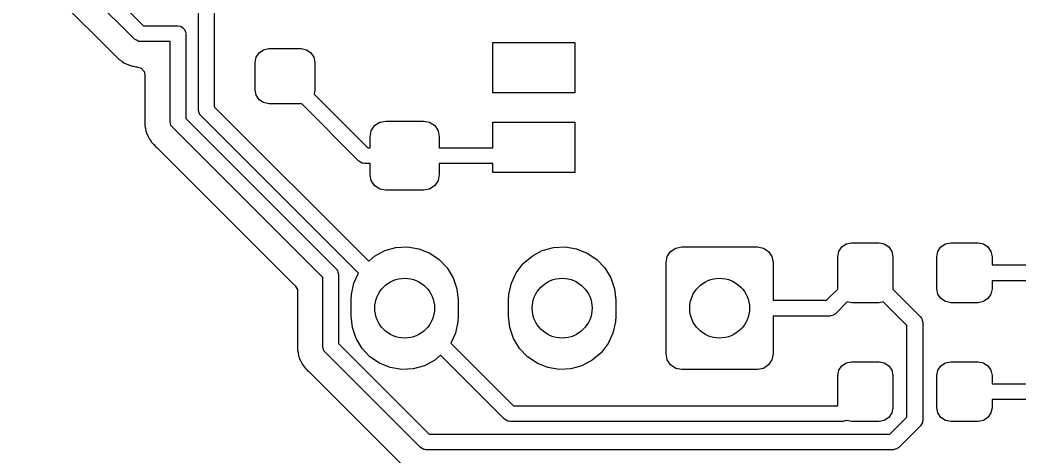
# Model space of a CAD drawing. Extents: x 0.71 to 7.56, y -5.16 to -0.79.
# Drawn here: x 1.515 to 2.14, y -1.519 to -1.246 of the extents above; entities that cross this region are included whole.
import ezdxf

# ---------------------------------------------------------------- set-up
doc = ezdxf.new("R2010")
doc.units = 0
doc.header["$MEASUREMENT"] = 0
doc.layers.add('BLACK', color=7, linetype='CONTINUOUS')

msp = doc.modelspace()

# ---------------------------------------------------------------- linework, layer by layer
at = {"layer": 'BLACK', "linetype": 'CONTINUOUS'}
for p, q in [((1.53346, -1.19032), (1.59265, -1.24951)), ((1.58713, -1.25791), (1.52506, -1.19584)), ((1.51546, -1.20854), (1.57573, -1.26881)), ((1.62697, -1.30217), (1.62697, -1.24163)), ((1.63681, -1.23695), (1.63681, -1.30013)), ((1.59265, -1.24951), (1.61417, -1.24951)), ((1.61417, -1.24951), (1.61556, -1.24971)), ((1.61556, -1.24971), (1.61586, -1.2499)), ((1.61586, -1.2499), (1.61622, -1.24995)), ((1.61622, -1.24995), (1.61701, -1.25064)), ((1.61701, -1.25064), (1.61789, -1.25121)), ((1.61789, -1.25121), (1.61804, -1.25153)), ((1.61804, -1.25153), (1.61831, -1.25177)), ((1.61831, -1.25177), (1.61861, -1.25277)), ((1.61861, -1.25277), (1.61904, -1.25373)), ((1.61904, -1.25373), (1.61899, -1.25408)), ((1.61899, -1.25408), (1.61909, -1.25443)), ((1.61909, -1.25443), (1.61909, -1.30747)), ((1.5882, -1.25849), (1.58713, -1.25791)), ((1.58923, -1.25915), (1.5882, -1.25849)), ((1.58947, -1.25919), (1.58923, -1.25915)), ((1.58957, -1.25924), (1.58947, -1.25919)), ((1.58974, -1.25923), (1.58957, -1.25924)), ((1.59061, -1.25935), (1.58974, -1.25923)), ((1.60925, -1.25935), (1.59061, -1.25935)), ((1.60925, -1.3095), (1.60925, -1.25935)), ((1.81102, -1.29134), (1.81102, -1.25984)), ((1.81102, -1.25984), (1.8622, -1.25984)), ((1.8622, -1.25984), (1.8622, -1.29134)), ((1.66306, -1.2691), (1.66492, -1.2663)), ((1.66492, -1.2663), (1.66772, -1.26444)), ((1.66772, -1.26444), (1.67101, -1.26378)), ((1.67101, -1.26378), (1.69119, -1.26378)), ((1.69119, -1.26378), (1.69449, -1.26444)), ((1.69449, -1.26444), (1.69728, -1.2663)), ((1.69728, -1.2663), (1.69915, -1.2691)), ((1.57573, -1.26881), (1.57743, -1.27063)), ((1.57743, -1.27063), (1.57885, -1.27149)), ((1.57885, -1.27149), (1.57906, -1.27163)), ((1.57906, -1.27163), (1.58038, -1.27263)), ((1.58038, -1.27263), (1.58099, -1.27287)), ((1.58099, -1.27287), (1.58173, -1.27324)), ((1.58173, -1.27324), (1.58229, -1.27358)), ((1.58229, -1.27358), (1.58229, -1.27358)), ((1.58229, -1.27358), (1.58229, -1.27358)), ((1.58229, -1.27358), (1.58389, -1.27403)), ((1.6624, -1.27239), (1.66306, -1.2691)), ((1.6624, -1.28962), (1.6624, -1.27239)), ((1.69915, -1.2691), (1.6998, -1.27239)), ((1.6998, -1.27239), (1.6998, -1.28962)), ((1.58389, -1.27403), (1.58412, -1.27411)), ((1.58412, -1.27411), (1.58567, -1.27472)), ((1.58567, -1.27472), (1.58589, -1.27474)), ((1.58589, -1.27474), (1.58632, -1.27479)), ((1.58632, -1.27479), (1.58714, -1.27494)), ((1.58714, -1.27494), (1.58777, -1.27512)), ((1.58777, -1.27512), (1.5886, -1.27512)), ((1.5886, -1.27512), (1.59124, -1.27589)), ((1.59124, -1.27589), (1.59304, -1.27797)), ((1.59304, -1.27797), (1.59348, -1.28)), ((1.59348, -1.28), (1.59348, -1.30915)), ((1.66306, -1.29291), (1.6624, -1.28962)), ((1.6998, -1.28962), (1.69928, -1.29223)), ((1.69928, -1.29223), (1.73285, -1.32579)), ((1.8622, -1.29134), (1.81102, -1.29134)), ((1.66492, -1.29571), (1.66306, -1.29291)), ((1.66772, -1.29757), (1.66492, -1.29571)), ((1.67101, -1.29823), (1.66772, -1.29757)), ((1.69119, -1.29823), (1.67101, -1.29823)), ((1.69134, -1.2982), (1.69119, -1.29823)), ((1.72733, -1.33419), (1.69134, -1.2982)), ((1.62731, -1.30333), (1.62697, -1.30217)), ((1.62757, -1.30452), (1.62731, -1.30333)), ((1.62772, -1.30472), (1.62757, -1.30452)), ((1.62775, -1.30483), (1.62772, -1.30472)), ((1.62788, -1.30494), (1.62775, -1.30483)), ((1.62841, -1.30565), (1.62788, -1.30494)), ((1.63681, -1.30013), (1.73341, -1.39672)), ((1.59347, -1.30957), (1.5934, -1.31164)), ((1.59348, -1.30915), (1.59347, -1.30957)), ((1.6096, -1.31067), (1.60925, -1.3095)), ((1.60985, -1.31186), (1.6096, -1.31067)), ((1.61909, -1.30747), (1.71313, -1.4015)), ((1.72709, -1.40432), (1.62841, -1.30565)), ((1.73713, -1.31194), (1.74033, -1.3098)), ((1.74033, -1.3098), (1.74409, -1.30906)), ((1.74409, -1.30906), (1.76772, -1.30906)), ((1.76772, -1.30906), (1.77148, -1.3098)), ((1.77148, -1.3098), (1.77468, -1.31194)), ((1.81102, -1.32579), (1.81102, -1.30984)), ((1.81102, -1.30984), (1.8622, -1.30984)), ((1.8622, -1.30984), (1.8622, -1.34134)), ((1.5934, -1.31164), (1.59379, -1.31325)), ((1.59379, -1.31325), (1.59384, -1.3135)), ((1.59384, -1.3135), (1.59406, -1.31514)), ((1.59406, -1.31514), (1.59433, -1.31574)), ((1.59433, -1.31574), (1.59459, -1.31653)), ((1.59459, -1.31653), (1.59475, -1.31716)), ((1.59475, -1.31716), (1.59475, -1.31716)), ((1.59475, -1.31716), (1.59556, -1.31861)), ((1.61, -1.31206), (1.60985, -1.31186)), ((1.61003, -1.31216), (1.61, -1.31206)), ((1.61017, -1.31228), (1.61003, -1.31216)), ((1.61069, -1.31298), (1.61017, -1.31228)), ((1.70472, -1.40701), (1.61069, -1.31298)), ((1.73425, -1.3189), (1.735, -1.31513)), ((1.735, -1.31513), (1.73713, -1.31194)), ((1.77468, -1.31194), (1.77681, -1.31513)), ((1.77681, -1.31513), (1.77756, -1.3189)), ((1.59556, -1.31861), (1.59567, -1.31883)), ((1.59567, -1.31883), (1.59633, -1.32035)), ((1.59633, -1.32035), (1.59674, -1.32086)), ((1.59674, -1.32086), (1.59721, -1.32155)), ((1.59721, -1.32155), (1.59753, -1.32212)), ((1.59753, -1.32212), (1.59871, -1.32329)), ((1.59871, -1.32329), (1.59887, -1.32348)), ((1.59887, -1.32348), (1.59917, -1.32384)), ((1.59917, -1.32384), (1.59992, -1.32477)), ((1.73425, -1.32579), (1.73425, -1.3189)), ((1.77756, -1.3189), (1.77756, -1.32579)), ((1.59992, -1.32477), (1.60045, -1.32514)), ((1.60045, -1.32514), (1.60109, -1.32568)), ((1.60109, -1.32568), (1.64439, -1.36898)), ((1.73285, -1.32579), (1.73425, -1.32579)), ((1.77756, -1.32579), (1.81102, -1.32579)), ((1.7284, -1.33477), (1.72733, -1.33419)), ((1.72942, -1.33543), (1.7284, -1.33477)), ((1.72967, -1.33547), (1.72942, -1.33543)), ((1.72976, -1.33552), (1.72967, -1.33547)), ((1.72994, -1.3355), (1.72976, -1.33552)), ((1.73081, -1.33563), (1.72994, -1.3355)), ((1.73425, -1.33563), (1.73081, -1.33563)), ((1.73425, -1.34252), (1.73425, -1.33563)), ((1.81102, -1.33563), (1.77756, -1.33563)), ((1.77756, -1.33563), (1.77756, -1.34252)), ((1.81102, -1.34134), (1.81102, -1.33563)), ((1.735, -1.34629), (1.73425, -1.34252)), ((1.77756, -1.34252), (1.77681, -1.34629)), ((1.8622, -1.34134), (1.81102, -1.34134)), ((1.73713, -1.34948), (1.735, -1.34629)), ((1.77681, -1.34629), (1.77468, -1.34948)), ((1.74033, -1.35161), (1.73713, -1.34948)), ((1.74409, -1.35236), (1.74033, -1.35161)), ((1.76772, -1.35236), (1.74409, -1.35236)), ((1.77148, -1.35161), (1.76772, -1.35236)), ((1.77468, -1.34948), (1.77148, -1.35161)), ((1.64439, -1.36898), (1.68753, -1.41212)), ((2.0291, -1.38786), (2.03189, -1.38599)), ((2.03189, -1.38599), (2.03519, -1.38533)), ((2.03519, -1.38533), (2.05241, -1.38533)), ((2.05241, -1.38533), (2.05571, -1.38599)), ((2.05571, -1.38599), (2.0585, -1.38786)), ((2.09111, -1.38786), (2.0939, -1.38599)), ((2.0939, -1.38599), (2.09719, -1.38533)), ((2.09719, -1.38533), (2.11442, -1.38533)), ((2.11442, -1.38533), (2.11772, -1.38599)), ((2.11772, -1.38599), (2.12051, -1.38786)), ((1.73713, -1.39356), (1.74352, -1.39017)), ((1.74352, -1.39017), (1.75049, -1.38824)), ((1.75049, -1.38824), (1.75772, -1.38784)), ((1.75772, -1.38784), (1.76486, -1.38902)), ((1.76486, -1.38902), (1.77158, -1.39169)), ((1.77158, -1.39169), (1.77757, -1.39575)), ((1.83555, -1.39356), (1.84194, -1.39017)), ((1.84194, -1.39017), (1.84892, -1.38824)), ((1.84892, -1.38824), (1.85614, -1.38784)), ((1.85614, -1.38784), (1.86328, -1.38902)), ((1.86328, -1.38902), (1.87001, -1.39169)), ((1.87001, -1.39169), (1.876, -1.39575)), ((1.92004, -1.39387), (1.92217, -1.39068)), ((1.92217, -1.39068), (1.92537, -1.38854)), ((1.92537, -1.38854), (1.92913, -1.3878)), ((1.92913, -1.3878), (1.97638, -1.3878)), ((1.97638, -1.3878), (1.98014, -1.38854)), ((1.98014, -1.38854), (1.98334, -1.39068)), ((1.98334, -1.39068), (1.98547, -1.39387)), ((2.02657, -1.39395), (2.02723, -1.39065)), ((2.02723, -1.39065), (2.0291, -1.38786)), ((2.0585, -1.38786), (2.06037, -1.39065)), ((2.06037, -1.39065), (2.06102, -1.39395)), ((2.08858, -1.39395), (2.08924, -1.39065)), ((2.08924, -1.39065), (2.09111, -1.38786)), ((2.12051, -1.38786), (2.12238, -1.39065)), ((2.12238, -1.39065), (2.12303, -1.39395)), ((1.73341, -1.39672), (1.73713, -1.39356)), ((1.77757, -1.39575), (1.78255, -1.40101)), ((1.82566, -1.40401), (1.83004, -1.39825)), ((1.83004, -1.39825), (1.83555, -1.39356)), ((1.876, -1.39575), (1.88097, -1.40101)), ((1.91929, -1.39764), (1.92004, -1.39387)), ((1.91929, -1.45472), (1.91929, -1.39764)), ((1.98547, -1.39387), (1.98622, -1.39764)), ((1.98622, -1.39764), (1.98622, -1.42126)), ((2.02657, -1.41412), (2.02657, -1.39395)), ((2.06102, -1.39395), (2.06102, -1.41412)), ((2.08858, -1.41412), (2.08858, -1.39395)), ((2.12303, -1.39395), (2.12303, -1.39911)), ((1.71313, -1.4015), (1.71365, -1.4022)), ((1.71365, -1.4022), (1.71379, -1.40232)), ((1.71379, -1.40232), (1.71382, -1.40242)), ((1.71382, -1.40242), (1.71396, -1.40262)), ((1.71396, -1.40262), (1.71422, -1.40381)), ((1.71422, -1.40381), (1.71457, -1.40498)), ((1.71457, -1.40498), (1.71457, -1.44823)), ((1.72419, -1.41057), (1.72709, -1.40432)), ((1.78255, -1.40101), (1.78628, -1.40721)), ((1.82262, -1.41057), (1.82566, -1.40401)), ((1.88097, -1.40101), (1.8847, -1.40721)), ((2.12303, -1.39911), (2.14469, -1.39911)), ((1.70472, -1.45026), (1.70472, -1.40701)), ((1.72264, -1.41764), (1.72419, -1.41057)), ((1.78628, -1.40721), (1.78859, -1.41407)), ((1.82106, -1.41764), (1.82262, -1.41057)), ((1.8847, -1.40721), (1.88701, -1.41407)), ((2.14469, -1.40896), (2.12303, -1.40896)), ((2.12303, -1.40896), (2.12303, -1.41412)), ((1.68753, -1.41212), (1.68885, -1.41453)), ((1.68885, -1.41453), (1.68896, -1.41557)), ((1.68896, -1.41557), (1.68896, -1.44991)), ((1.78859, -1.41407), (1.78937, -1.42126)), ((1.88701, -1.41407), (1.8878, -1.42126)), ((2.01962, -1.42126), (2.0266, -1.41427)), ((2.0266, -1.41427), (2.02657, -1.41412)), ((2.06102, -1.41412), (2.06099, -1.41427)), ((2.06099, -1.41427), (2.07828, -1.43156)), ((2.08924, -1.41742), (2.08858, -1.41412)), ((2.09111, -1.42021), (2.08924, -1.41742)), ((2.12238, -1.41742), (2.12051, -1.42021)), ((2.12303, -1.41412), (2.12238, -1.41742)), ((1.72244, -1.42126), (1.72264, -1.41764)), ((1.72244, -1.4311), (1.72244, -1.42126)), ((1.78937, -1.42126), (1.78937, -1.4311)), ((1.82087, -1.42126), (1.82106, -1.41764)), ((1.82087, -1.4311), (1.82087, -1.42126)), ((1.8878, -1.42126), (1.8878, -1.4311)), ((1.98622, -1.42126), (2.01962, -1.42126)), ((2.03258, -1.42222), (2.02513, -1.42966)), ((2.03519, -1.42274), (2.03258, -1.42222)), ((2.05241, -1.42274), (2.03519, -1.42274)), ((2.05502, -1.42222), (2.05241, -1.42274)), ((2.06988, -1.43708), (2.05502, -1.42222)), ((2.0939, -1.42208), (2.09111, -1.42021)), ((2.09719, -1.42274), (2.0939, -1.42208)), ((2.11442, -1.42274), (2.09719, -1.42274)), ((2.11772, -1.42208), (2.11442, -1.42274)), ((2.12051, -1.42021), (2.11772, -1.42208)), ((2.02513, -1.42966), (2.02443, -1.43019)), ((1.72322, -1.4383), (1.72244, -1.4311)), ((1.78917, -1.43472), (1.78762, -1.44179)), ((1.78937, -1.4311), (1.78917, -1.43472)), ((1.82165, -1.4383), (1.82087, -1.4311)), ((1.8876, -1.43472), (1.88604, -1.44179)), ((1.8878, -1.4311), (1.8876, -1.43472)), ((2.02165, -1.4311), (1.98622, -1.4311)), ((1.98622, -1.4311), (1.98622, -1.45472)), ((2.02282, -1.43076), (2.02165, -1.4311)), ((2.02401, -1.4305), (2.02282, -1.43076)), ((2.02421, -1.43035), (2.02401, -1.4305)), ((2.02431, -1.43032), (2.02421, -1.43035)), ((2.02443, -1.43019), (2.02431, -1.43032)), ((2.07828, -1.43156), (2.07881, -1.43226)), ((2.07881, -1.43226), (2.07894, -1.43238)), ((2.07894, -1.43238), (2.07897, -1.43248)), ((2.07897, -1.43248), (2.07912, -1.43268)), ((2.07912, -1.43268), (2.07938, -1.43387)), ((2.07938, -1.43387), (2.07972, -1.43504)), ((2.07972, -1.43504), (2.07972, -1.49632)), ((1.72553, -1.44515), (1.72322, -1.4383)), ((1.78762, -1.44179), (1.78473, -1.44804)), ((1.82396, -1.44515), (1.82165, -1.4383)), ((1.88604, -1.44179), (1.88301, -1.44836)), ((2.06988, -1.49428), (2.06988, -1.43708)), ((1.71457, -1.44823), (1.77126, -1.50492)), ((1.72926, -1.45135), (1.72553, -1.44515)), ((1.78473, -1.44804), (1.82389, -1.4872)), ((1.82769, -1.45135), (1.82396, -1.44515)), ((1.88301, -1.44836), (1.87863, -1.45412)), ((1.68896, -1.44991), (1.68887, -1.4524)), ((1.68887, -1.4524), (1.68926, -1.45401)), ((1.68926, -1.45401), (1.68931, -1.45426)), ((1.68931, -1.45426), (1.68954, -1.4559)), ((1.70507, -1.45143), (1.70472, -1.45026)), ((1.70533, -1.45262), (1.70507, -1.45143)), ((1.70548, -1.45282), (1.70533, -1.45262)), ((1.70551, -1.45292), (1.70548, -1.45282)), ((1.70564, -1.45304), (1.70551, -1.45292)), ((1.70617, -1.45374), (1.70564, -1.45304)), ((1.76574, -1.51332), (1.70617, -1.45374)), ((1.73424, -1.45661), (1.72926, -1.45135)), ((1.83267, -1.45661), (1.82769, -1.45135)), ((1.87863, -1.45412), (1.87311, -1.4588)), ((1.92004, -1.45849), (1.91929, -1.45472)), ((1.98622, -1.45472), (1.98547, -1.45849)), ((1.68954, -1.4559), (1.6898, -1.4565)), ((1.6898, -1.4565), (1.69006, -1.45729)), ((1.69006, -1.45729), (1.69022, -1.45792)), ((1.69022, -1.45792), (1.69022, -1.45792)), ((1.69022, -1.45792), (1.69103, -1.45937)), ((1.69103, -1.45937), (1.69114, -1.45959)), ((1.69114, -1.45959), (1.6918, -1.46111)), ((1.6918, -1.46111), (1.69222, -1.46162)), ((1.74023, -1.46067), (1.73424, -1.45661)), ((1.74695, -1.46335), (1.74023, -1.46067)), ((1.77469, -1.4588), (1.76829, -1.46219)), ((1.77841, -1.45564), (1.77469, -1.4588)), ((1.81837, -1.49561), (1.77841, -1.45564)), ((1.83866, -1.46067), (1.83267, -1.45661)), ((1.84538, -1.46335), (1.83866, -1.46067)), ((1.87311, -1.4588), (1.86672, -1.46219)), ((1.92217, -1.46168), (1.92004, -1.45849)), ((1.98547, -1.45849), (1.98334, -1.46168)), ((2.0291, -1.46217), (2.03189, -1.4603)), ((2.03189, -1.4603), (2.03519, -1.45965)), ((2.03519, -1.45965), (2.05241, -1.45965)), ((2.05241, -1.45965), (2.05571, -1.4603)), ((2.05571, -1.4603), (2.0585, -1.46217)), ((2.09111, -1.46217), (2.0939, -1.4603)), ((2.0939, -1.4603), (2.09719, -1.45965)), ((2.09719, -1.45965), (2.11442, -1.45965)), ((2.11442, -1.45965), (2.11772, -1.4603)), ((2.11772, -1.4603), (2.12051, -1.46217)), ((1.69222, -1.46162), (1.69268, -1.46231)), ((1.69268, -1.46231), (1.69301, -1.46288)), ((1.69301, -1.46288), (1.69418, -1.46405)), ((1.69418, -1.46405), (1.69435, -1.46424)), ((1.69435, -1.46424), (1.69473, -1.46471)), ((1.69473, -1.46471), (1.69539, -1.46553)), ((1.69539, -1.46553), (1.69593, -1.4659)), ((1.69593, -1.4659), (1.69656, -1.46644)), ((1.69656, -1.46644), (1.75434, -1.52422)), ((1.75409, -1.46452), (1.74695, -1.46335)), ((1.76132, -1.46413), (1.75409, -1.46452)), ((1.76829, -1.46219), (1.76132, -1.46413)), ((1.85252, -1.46452), (1.84538, -1.46335)), ((1.85974, -1.46413), (1.85252, -1.46452)), ((1.86672, -1.46219), (1.85974, -1.46413)), ((1.92537, -1.46382), (1.92217, -1.46168)), ((1.92913, -1.46457), (1.92537, -1.46382)), ((1.97638, -1.46457), (1.92913, -1.46457)), ((1.98014, -1.46382), (1.97638, -1.46457)), ((1.98334, -1.46168), (1.98014, -1.46382)), ((2.02657, -1.46826), (2.02723, -1.46496)), ((2.02723, -1.46496), (2.0291, -1.46217)), ((2.0585, -1.46217), (2.06037, -1.46496)), ((2.06037, -1.46496), (2.06102, -1.46826)), ((2.08858, -1.46826), (2.08924, -1.46496)), ((2.08924, -1.46496), (2.09111, -1.46217)), ((2.12051, -1.46217), (2.12238, -1.46496)), ((2.12238, -1.46496), (2.12303, -1.46826)), ((2.02657, -1.4872), (2.02657, -1.46826)), ((2.06102, -1.46826), (2.06102, -1.48844)), ((2.08858, -1.48844), (2.08858, -1.46826)), ((2.12303, -1.46826), (2.12303, -1.47343)), ((2.12303, -1.47343), (2.14469, -1.47343)), ((2.14469, -1.48327), (2.12303, -1.48327)), ((2.12303, -1.48327), (2.12303, -1.48844)), ((1.82389, -1.4872), (2.02657, -1.4872)), ((2.06037, -1.49173), (2.0585, -1.49452)), ((2.06102, -1.48844), (2.06037, -1.49173)), ((2.08924, -1.49173), (2.08858, -1.48844)), ((2.09111, -1.49452), (2.08924, -1.49173)), ((2.12238, -1.49173), (2.12051, -1.49452)), ((2.12303, -1.48844), (2.12238, -1.49173)), ((1.81944, -1.49619), (1.81837, -1.49561)), ((1.82046, -1.49685), (1.81944, -1.49619)), ((1.82071, -1.49688), (1.82046, -1.49685)), ((1.8208, -1.49693), (1.82071, -1.49688)), ((1.82098, -1.49692), (1.8208, -1.49693)), ((1.82185, -1.49705), (1.82098, -1.49692)), ((2.03002, -1.49705), (1.82185, -1.49705)), ((2.03119, -1.4967), (2.03002, -1.49705)), ((2.03227, -1.49647), (2.03119, -1.4967)), ((2.03519, -1.49705), (2.03227, -1.49647)), ((2.05241, -1.49705), (2.03519, -1.49705)), ((2.05571, -1.49639), (2.05241, -1.49705)), ((2.0585, -1.49452), (2.05571, -1.49639)), ((2.05924, -1.50492), (2.06988, -1.49428)), ((2.07953, -1.4977), (2.07887, -1.49873)), ((2.07956, -1.49746), (2.07953, -1.4977)), ((2.07961, -1.49736), (2.07956, -1.49746)), ((2.07972, -1.49632), (2.0796, -1.49719)), ((2.0796, -1.49719), (2.07961, -1.49736)), ((2.0939, -1.49639), (2.09111, -1.49452)), ((2.09719, -1.49705), (2.0939, -1.49639)), ((2.11442, -1.49705), (2.09719, -1.49705)), ((2.11772, -1.49639), (2.11442, -1.49705)), ((2.12051, -1.49452), (2.11772, -1.49639)), ((1.77126, -1.50492), (2.05924, -1.50492)), ((2.07828, -1.4998), (2.06476, -1.51332)), ((2.07887, -1.49873), (2.07828, -1.4998)), ((1.76681, -1.51391), (1.76574, -1.51332)), ((1.76784, -1.51456), (1.76681, -1.51391)), ((1.76808, -1.5146), (1.76784, -1.51456)), ((1.76818, -1.51465), (1.76808, -1.5146)), ((1.76835, -1.51464), (1.76818, -1.51465)), ((1.76922, -1.51476), (1.76835, -1.51464)), ((2.06128, -1.51476), (1.76922, -1.51476)), ((2.06245, -1.51442), (2.06128, -1.51476)), ((2.06364, -1.51416), (2.06245, -1.51442)), ((2.06384, -1.51401), (2.06364, -1.51416)), ((2.06394, -1.51398), (2.06384, -1.51401)), ((2.06406, -1.51385), (2.06394, -1.51398)), ((2.06476, -1.51332), (2.06406, -1.51385))]:
    msp.add_line(p, q, dxfattribs=at)
at = {"layer": 'BLACK'}
for centre in [(1.75591, -1.42618), (1.85433, -1.42618), (1.95276, -1.42618)]:
    msp.add_circle(centre, 0.018701, dxfattribs=at)

doc.saveas('drawing.dxf')
